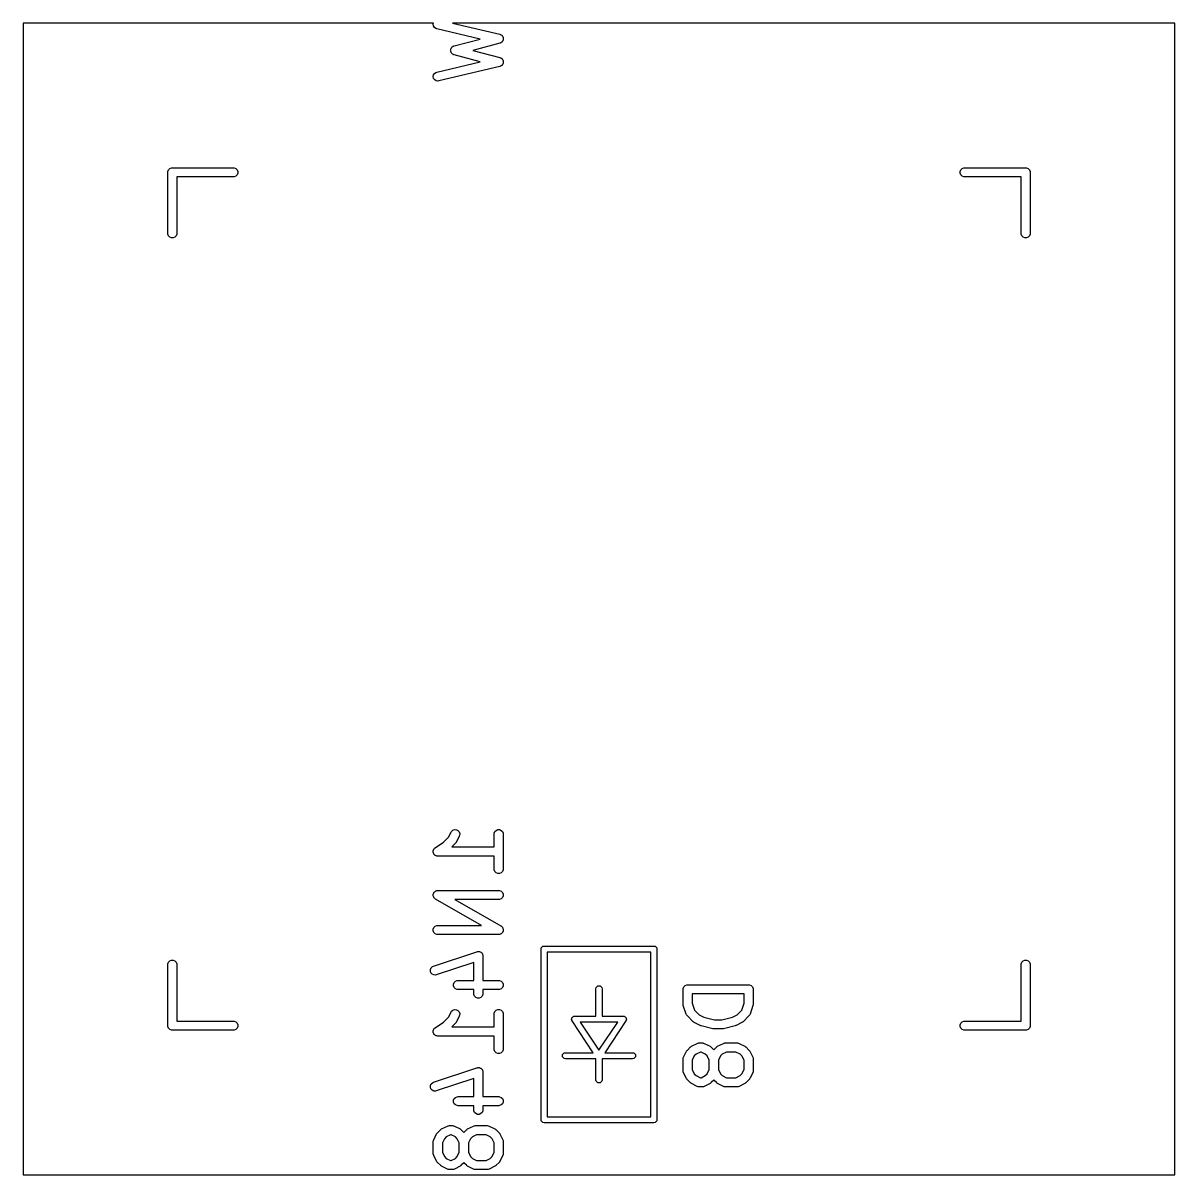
# Model space of a CAD drawing. Extents: x 100 to 190, y -154 to -36.
# Drawn here: x 123.9 to 142.8, y -114.22 to -95.32 of the extents above; entities that cross this region are included whole.
import ezdxf

# ---------------------------------------------------------------- set-up
doc = ezdxf.new("R2010")
doc.units = 0
doc.layers.add('BLACK', color=7, linetype='CONTINUOUS')

msp = doc.modelspace()

# ---------------------------------------------------------------- linework, layer by layer
at = {"layer": 'BLACK', "linetype": 'CONTINUOUS'}
for p, q in [((130.633951, -95.325), (123.9, -95.325)), ((123.9, -95.325), (123.9, -114.225)), ((130.629871, -95.342137), (130.633951, -95.325)), ((130.634504, -95.371032), (130.629871, -95.342137)), ((130.64984, -95.395954), (130.634504, -95.371032)), ((130.673547, -95.413111), (130.64984, -95.395954)), ((130.687447, -95.417901), (130.673547, -95.413111)), ((131.398303, -95.587152), (130.687447, -95.417901)), ((130.944871, -95.325), (131.722191, -95.510076)), ((142.8, -95.325), (130.944871, -95.325)), ((142.8, -114.225), (142.8, -95.325)), ((130.971208, -95.701044), (131.398303, -95.587152)), ((131.722191, -95.510076), (131.727209, -95.511805)), ((131.727209, -95.511805), (131.729013, -95.512045)), ((131.729013, -95.512045), (131.730642, -95.512988)), ((131.730642, -95.512988), (131.736091, -95.514866)), ((131.736091, -95.514866), (131.744914, -95.521251)), ((131.744914, -95.521251), (131.754337, -95.526707)), ((131.754337, -95.526707), (131.756677, -95.529764)), ((131.756677, -95.529764), (131.759798, -95.532023)), ((131.761148, -95.632554), (131.75809, -95.634894)), ((131.759798, -95.532023), (131.765503, -95.541294)), ((131.766602, -95.623132), (131.761148, -95.632554)), ((131.765503, -95.541294), (131.772125, -95.549945)), ((131.772989, -95.614308), (131.766602, -95.623132)), ((131.772125, -95.549945), (131.773118, -95.553668)), ((131.773881, -95.61056), (131.772989, -95.614308)), ((131.773118, -95.553668), (131.775134, -95.556945)), ((131.77581, -95.607229), (131.773881, -95.61056)), ((131.775134, -95.556945), (131.776856, -95.567688)), ((131.777244, -95.596435), (131.77581, -95.607229)), ((131.776856, -95.567688), (131.779665, -95.57822)), ((131.779767, -95.58584), (131.777244, -95.596435)), ((131.779665, -95.57822), (131.779157, -95.582038)), ((131.779157, -95.582038), (131.779767, -95.58584)), ((130.915688, -95.768697), (130.918237, -95.759134)), ((130.916327, -95.773512), (130.915688, -95.768697)), ((130.915688, -95.778327), (130.916327, -95.773512)), ((130.918237, -95.787889), (130.915688, -95.778327)), ((130.918237, -95.759134), (130.919542, -95.749319)), ((130.919542, -95.797705), (130.918237, -95.787889)), ((130.919542, -95.749319), (130.921976, -95.745113)), ((130.921976, -95.80191), (130.919542, -95.797705)), ((130.921976, -95.745113), (130.923228, -95.740421)), ((130.923228, -95.806603), (130.921976, -95.80191)), ((130.923228, -95.740421), (130.929243, -95.732561)), ((130.929243, -95.814462), (130.923228, -95.806603)), ((130.929243, -95.732561), (130.934204, -95.723994)), ((130.934204, -95.82303), (130.929243, -95.814462)), ((130.934204, -95.723994), (130.938061, -95.72104)), ((130.938061, -95.72104), (130.941015, -95.717183)), ((130.941015, -95.717183), (130.949582, -95.712222)), ((130.949582, -95.712222), (130.957442, -95.706207)), ((130.957442, -95.706207), (130.964629, -95.703511)), ((130.964629, -95.703511), (130.96634, -95.702521)), ((130.96634, -95.702521), (130.96778, -95.702329)), ((130.96778, -95.702329), (130.971208, -95.701044)), ((131.724144, -95.655504), (131.281613, -95.773512)), ((131.281613, -95.773512), (131.724144, -95.89152)), ((131.729119, -95.653638), (131.724144, -95.655504)), ((131.73091, -95.653351), (131.729119, -95.653638)), ((131.732509, -95.652366), (131.73091, -95.653351)), ((131.737911, -95.650341), (131.732509, -95.652366)), ((131.746559, -95.64372), (131.737911, -95.650341)), ((131.755832, -95.638015), (131.746559, -95.64372)), ((131.75809, -95.634894), (131.755832, -95.638015)), ((130.687447, -96.129124), (131.398303, -95.959871)), ((130.938061, -95.825983), (130.934204, -95.82303)), ((130.941015, -95.829841), (130.938061, -95.825983)), ((130.949582, -95.834801), (130.941015, -95.829841)), ((130.957442, -95.840817), (130.949582, -95.834801)), ((130.964629, -95.843512), (130.957442, -95.840817)), ((130.96634, -95.844503), (130.964629, -95.843512)), ((130.96778, -95.844694), (130.96634, -95.844503)), ((130.971208, -95.84598), (130.96778, -95.844694)), ((131.398303, -95.959871), (130.971208, -95.84598)), ((131.724144, -95.89152), (131.729119, -95.893385)), ((131.729119, -95.893385), (131.73091, -95.893673)), ((131.73091, -95.893673), (131.732509, -95.894657)), ((131.732509, -95.894657), (131.737911, -95.896683)), ((131.737911, -95.896683), (131.746559, -95.903303)), ((131.746559, -95.903303), (131.755832, -95.909009)), ((131.755832, -95.909009), (131.75809, -95.912129)), ((131.75809, -95.912129), (131.761148, -95.91447)), ((131.765503, -96.005729), (131.759798, -96.015001)), ((131.761148, -95.91447), (131.766605, -95.923895)), ((131.772125, -95.997079), (131.765503, -96.005729)), ((131.766605, -95.923895), (131.772988, -95.932716)), ((131.773118, -95.993355), (131.772125, -95.997079)), ((131.772988, -95.932716), (131.773879, -95.936461)), ((131.775134, -95.990079), (131.773118, -95.993355)), ((131.773879, -95.936461), (131.77581, -95.939795)), ((131.776856, -95.979335), (131.775134, -95.990079)), ((131.77581, -95.939795), (131.777244, -95.950592)), ((131.779665, -95.968804), (131.776856, -95.979335)), ((131.777244, -95.950592), (131.779767, -95.961184)), ((131.779767, -95.961184), (131.779157, -95.964985)), ((131.779157, -95.964985), (131.779665, -95.968804)), ((130.629871, -96.204888), (130.634504, -96.175993)), ((130.634504, -96.175993), (130.64984, -96.151071)), ((130.64984, -96.151071), (130.673547, -96.133914)), ((130.673547, -96.133914), (130.687447, -96.129124)), ((131.72219, -96.036948), (130.722191, -96.275044)), ((131.727208, -96.035218), (131.72219, -96.036948)), ((131.729013, -96.034979), (131.727208, -96.035218)), ((131.730642, -96.034035), (131.729013, -96.034979)), ((131.736091, -96.032158), (131.730642, -96.034035)), ((131.744914, -96.025772), (131.736091, -96.032158)), ((131.754337, -96.020317), (131.744914, -96.025772)), ((131.756677, -96.017259), (131.754337, -96.020317)), ((131.759798, -96.015001), (131.756677, -96.017259)), ((130.636649, -96.233356), (130.629871, -96.204888)), ((130.653806, -96.257063), (130.636649, -96.233356)), ((130.678728, -96.272399), (130.653806, -96.257063)), ((130.707623, -96.277032), (130.678728, -96.272399)), ((130.722191, -96.275044), (130.707623, -96.277032)), ((126.28764, -97.733332), (126.308332, -97.71264)), ((126.308332, -97.71264), (126.335368, -97.701441)), ((126.335368, -97.701441), (126.35, -97.7)), ((126.35, -97.7), (127.35, -97.7)), ((127.35, -97.7), (127.364632, -97.701441)), ((127.364632, -97.701441), (127.391668, -97.71264)), ((127.391668, -97.71264), (127.41236, -97.733332)), ((139.28764, -97.733332), (139.308332, -97.71264)), ((139.308332, -97.71264), (139.335368, -97.701441)), ((139.335368, -97.701441), (139.35, -97.7)), ((139.35, -97.7), (140.35, -97.7)), ((140.35, -97.7), (140.364632, -97.701441)), ((140.364632, -97.701441), (140.391668, -97.71264)), ((140.391668, -97.71264), (140.41236, -97.733332)), ((126.275, -97.775), (126.276441, -97.760368)), ((126.275, -98.775), (126.275, -97.775)), ((126.276441, -97.760368), (126.28764, -97.733332)), ((127.35, -97.85), (126.425, -97.85)), ((126.425, -97.85), (126.425, -98.775)), ((127.364632, -97.848559), (127.35, -97.85)), ((127.391668, -97.83736), (127.364632, -97.848559)), ((127.41236, -97.816668), (127.391668, -97.83736)), ((127.41236, -97.733332), (127.423559, -97.760368)), ((127.423559, -97.789632), (127.41236, -97.816668)), ((127.423559, -97.760368), (127.423559, -97.789632)), ((139.276441, -97.760368), (139.28764, -97.733332)), ((139.276441, -97.789632), (139.276441, -97.760368)), ((139.28764, -97.816668), (139.276441, -97.789632)), ((139.308332, -97.83736), (139.28764, -97.816668)), ((139.335368, -97.848559), (139.308332, -97.83736)), ((139.35, -97.85), (139.335368, -97.848559)), ((140.275, -97.85), (139.35, -97.85)), ((140.275, -98.775), (140.275, -97.85)), ((140.41236, -97.733332), (140.423559, -97.760368)), ((140.423559, -97.760368), (140.425, -97.775)), ((140.425, -97.775), (140.425, -98.775)), ((126.276441, -98.789632), (126.275, -98.775)), ((126.28764, -98.816668), (126.276441, -98.789632)), ((126.308332, -98.83736), (126.28764, -98.816668)), ((126.335368, -98.848559), (126.308332, -98.83736)), ((126.391668, -98.83736), (126.364632, -98.848559)), ((126.41236, -98.816668), (126.391668, -98.83736)), ((126.423559, -98.789632), (126.41236, -98.816668)), ((126.425, -98.775), (126.423559, -98.789632)), ((140.276441, -98.789632), (140.275, -98.775)), ((140.28764, -98.816668), (140.276441, -98.789632)), ((140.308332, -98.83736), (140.28764, -98.816668)), ((140.335368, -98.848559), (140.308332, -98.83736)), ((140.391668, -98.83736), (140.364632, -98.848559)), ((140.41236, -98.816668), (140.391668, -98.83736)), ((140.423559, -98.789632), (140.41236, -98.816668)), ((140.425, -98.775), (140.423559, -98.789632)), ((126.364632, -98.848559), (126.335368, -98.848559)), ((140.364632, -98.848559), (140.335368, -98.848559)), ((130.881275, -108.683847), (130.923451, -108.599495)), ((130.923451, -108.599495), (130.931283, -108.587052)), ((130.931283, -108.587052), (130.953391, -108.567879)), ((130.953391, -108.567879), (130.981152, -108.558625)), ((130.981152, -108.558625), (131.010342, -108.560699)), ((131.057615, -108.666577), (131.009996, -108.761815)), ((131.010342, -108.560699), (131.036517, -108.573787)), ((131.036517, -108.573787), (131.05569, -108.595894)), ((131.05569, -108.595894), (131.064944, -108.623656)), ((131.06287, -108.652846), (131.057615, -108.666577)), ((131.064944, -108.623656), (131.06287, -108.652846)), ((131.629819, -108.633036), (131.63126, -108.618404)), ((131.629819, -108.84375), (131.629819, -108.633036)), ((131.63126, -108.618404), (131.642459, -108.591368)), ((131.642459, -108.591368), (131.663151, -108.570676)), ((131.663151, -108.570676), (131.690187, -108.559477)), ((131.690187, -108.559477), (131.719451, -108.559477)), ((131.719451, -108.559477), (131.746487, -108.570676)), ((131.746487, -108.570676), (131.767179, -108.591368)), ((131.767179, -108.591368), (131.778378, -108.618404)), ((131.778378, -108.618404), (131.779819, -108.633036)), ((131.779819, -108.633036), (131.779819, -109.204464)), ((130.651841, -108.865662), (130.663099, -108.856441)), ((130.663099, -108.856441), (130.663151, -108.85639)), ((130.663151, -108.85639), (130.663173, -108.85638)), ((130.663173, -108.85638), (130.663216, -108.856346)), ((130.663216, -108.856346), (130.799894, -108.765227)), ((130.799894, -108.765227), (130.881275, -108.683847)), ((130.995947, -108.781307), (130.933504, -108.84375)), ((130.933504, -108.84375), (131.629819, -108.84375)), ((131.000667, -108.775556), (130.995947, -108.781307)), ((131.002164, -108.774258), (131.000667, -108.775556)), ((131.003583, -108.772003), (131.002164, -108.774258)), ((131.005275, -108.769942), (131.003583, -108.772003)), ((131.006033, -108.768109), (131.005275, -108.769942)), ((131.009996, -108.761815), (131.006033, -108.768109)), ((130.629819, -108.918671), (130.63126, -108.911466)), ((130.63126, -108.925955), (130.629819, -108.918671)), ((130.63126, -108.904118), (130.634101, -108.897257)), ((130.63126, -108.911466), (130.63126, -108.904118)), ((130.63126, -108.933382), (130.63126, -108.925955)), ((130.634072, -108.94017), (130.63126, -108.933382)), ((130.635498, -108.947379), (130.634072, -108.94017)), ((130.634101, -108.897257), (130.635558, -108.889977)), ((130.639617, -108.953557), (130.635498, -108.947379)), ((130.635558, -108.889977), (130.639646, -108.883871)), ((130.642459, -108.960418), (130.639617, -108.953557)), ((130.639646, -108.883871), (130.642459, -108.877082)), ((130.642459, -108.877082), (130.647709, -108.871831)), ((130.647654, -108.965613), (130.642459, -108.960418)), ((130.651731, -108.971728), (130.647654, -108.965613)), ((130.647709, -108.871831), (130.651841, -108.865662)), ((130.6579, -108.975859), (130.651731, -108.971728)), ((130.663151, -108.98111), (130.6579, -108.975859)), ((130.66994, -108.983922), (130.663151, -108.98111)), ((130.676046, -108.988011), (130.66994, -108.983922)), ((130.683326, -108.989467), (130.676046, -108.988011)), ((130.690187, -108.992309), (130.683326, -108.989467)), ((130.704663, -108.993734), (130.690187, -108.992309)), ((130.70474, -108.99375), (130.704663, -108.993734)), ((130.704766, -108.993744), (130.70474, -108.99375)), ((130.704819, -108.99375), (130.704766, -108.993744)), ((131.629819, -108.99375), (130.704819, -108.99375)), ((131.629819, -109.204464), (131.629819, -108.99375)), ((131.63126, -109.219096), (131.629819, -109.204464)), ((131.642459, -109.246132), (131.63126, -109.219096)), ((131.778378, -109.219096), (131.767179, -109.246132)), ((131.779819, -109.204464), (131.778378, -109.219096)), ((131.663151, -109.266824), (131.642459, -109.246132)), ((131.690187, -109.278023), (131.663151, -109.266824)), ((131.719451, -109.278023), (131.690187, -109.278023)), ((131.746487, -109.266824), (131.719451, -109.278023)), ((131.767179, -109.246132), (131.746487, -109.266824)), ((130.63126, -109.618404), (130.633089, -109.613988)), ((130.63126, -109.628378), (130.63126, -109.618404)), ((130.633089, -109.613988), (130.633692, -109.609245)), ((130.633692, -109.609245), (130.638642, -109.60058)), ((130.638642, -109.60058), (130.642459, -109.591368)), ((130.642459, -109.591368), (130.645837, -109.587989)), ((130.645837, -109.587989), (130.648211, -109.583836)), ((130.648211, -109.583836), (130.6561, -109.577726)), ((130.6561, -109.577726), (130.663151, -109.570676)), ((130.663151, -109.570676), (130.667567, -109.568846)), ((130.667567, -109.568846), (130.671348, -109.565919)), ((130.671348, -109.565919), (130.680971, -109.563294)), ((130.680971, -109.563294), (130.690187, -109.559477)), ((130.690187, -109.559477), (130.697669, -109.55874)), ((130.697669, -109.55874), (130.69958, -109.558219)), ((130.69958, -109.558219), (130.701055, -109.558406)), ((130.701055, -109.558406), (130.704819, -109.558036)), ((130.704819, -109.558036), (131.704819, -109.558036)), ((131.704819, -109.558036), (131.719451, -109.559477)), ((131.719451, -109.559477), (131.746487, -109.570676)), ((131.746487, -109.570676), (131.767179, -109.591368)), ((131.767179, -109.591368), (131.778378, -109.618404)), ((131.778378, -109.618404), (131.778378, -109.647668)), ((130.630002, -109.638275), (130.63126, -109.628378)), ((130.63126, -109.642887), (130.630002, -109.638275)), ((130.63126, -109.647668), (130.63126, -109.642887)), ((130.635077, -109.656883), (130.63126, -109.647668)), ((130.637702, -109.666507), (130.635077, -109.656883)), ((130.640629, -109.670287), (130.637702, -109.666507)), ((130.642459, -109.674704), (130.640629, -109.670287)), ((130.649509, -109.681754), (130.642459, -109.674704)), ((130.655619, -109.689644), (130.649509, -109.681754)), ((130.661751, -109.693996), (130.655619, -109.689644)), ((130.663151, -109.695396), (130.661751, -109.693996)), ((130.664525, -109.695965), (130.663151, -109.695396)), ((130.667609, -109.698154), (130.664525, -109.695965)), ((131.422402, -110.129464), (130.667609, -109.698154)), ((131.704819, -109.708036), (130.987236, -109.708036)), ((130.987236, -109.708036), (131.74203, -110.139346)), ((131.719451, -109.706595), (131.704819, -109.708036)), ((131.746487, -109.695396), (131.719451, -109.706595)), ((131.767179, -109.674704), (131.746487, -109.695396)), ((131.778378, -109.647668), (131.767179, -109.674704)), ((130.63126, -110.189832), (130.642459, -110.162796)), ((130.642459, -110.162796), (130.663151, -110.142104)), ((130.663151, -110.142104), (130.690187, -110.130905)), ((130.690187, -110.130905), (130.704819, -110.129464)), ((130.704819, -110.129464), (131.422402, -110.129464)), ((131.74203, -110.139346), (131.745114, -110.141535)), ((131.745114, -110.141535), (131.746487, -110.142104)), ((131.746487, -110.142104), (131.747884, -110.143501)), ((131.747884, -110.143501), (131.754019, -110.147856)), ((131.754019, -110.147856), (131.760127, -110.155744)), ((131.760127, -110.155744), (131.767179, -110.162796)), ((131.767179, -110.162796), (131.769009, -110.167214)), ((131.769009, -110.167214), (131.771936, -110.170994)), ((131.771936, -110.170994), (131.77456, -110.180615)), ((131.77456, -110.180615), (131.778378, -110.189832)), ((130.63126, -110.219096), (130.63126, -110.189832)), ((130.642459, -110.246132), (130.63126, -110.219096)), ((130.663151, -110.266824), (130.642459, -110.246132)), ((130.690187, -110.278023), (130.663151, -110.266824)), ((130.704819, -110.279464), (130.690187, -110.278023)), ((131.704819, -110.279464), (130.704819, -110.279464)), ((131.708582, -110.279093), (131.704819, -110.279464)), ((131.710058, -110.279281), (131.708582, -110.279093)), ((131.711968, -110.278759), (131.710058, -110.279281)), ((131.719451, -110.278023), (131.711968, -110.278759)), ((131.728666, -110.274205), (131.719451, -110.278023)), ((131.73829, -110.271581), (131.728666, -110.274205)), ((131.74207, -110.268653), (131.73829, -110.271581)), ((131.746487, -110.266824), (131.74207, -110.268653)), ((131.753537, -110.259773), (131.746487, -110.266824)), ((131.761427, -110.253664), (131.753537, -110.259773)), ((131.7638, -110.24951), (131.761427, -110.253664)), ((131.767179, -110.246132), (131.7638, -110.24951)), ((131.770995, -110.236919), (131.767179, -110.246132)), ((131.775946, -110.228255), (131.770995, -110.236919)), ((131.776548, -110.223511), (131.775946, -110.228255)), ((131.778378, -110.219096), (131.776548, -110.223511)), ((131.778378, -110.189832), (131.778378, -110.194612)), ((131.778378, -110.194612), (131.779636, -110.199225)), ((131.779636, -110.199225), (131.778378, -110.209121)), ((131.778378, -110.209121), (131.778378, -110.219096)), ((130.633483, -110.79998), (131.347767, -110.561885)), ((131.347767, -110.561885), (131.355022, -110.560235)), ((131.355022, -110.560235), (131.356853, -110.559477)), ((131.356853, -110.559477), (131.358357, -110.559477)), ((131.358357, -110.559477), (131.362104, -110.558625)), ((131.362104, -110.558625), (131.374089, -110.559477)), ((131.374089, -110.559477), (131.386117, -110.559477)), ((131.386117, -110.559477), (131.388608, -110.560509)), ((131.388608, -110.560509), (131.391294, -110.5607)), ((131.391294, -110.5607), (131.402041, -110.566073)), ((132.4, -110.51875), (132.403806, -110.499616)), ((132.4, -113.31875), (132.4, -110.51875)), ((132.403806, -110.499616), (132.430866, -110.472556)), ((132.430866, -110.472556), (132.45, -110.46875)), ((132.45, -110.46875), (134.25, -110.46875)), ((134.25, -110.46875), (134.269134, -110.472556)), ((134.269134, -110.472556), (134.296194, -110.499616)), ((134.296194, -110.499616), (134.3, -110.51875)), ((134.3, -110.51875), (134.3, -113.31875)), ((126.276441, -110.760368), (126.28764, -110.733332)), ((126.28764, -110.733332), (126.308332, -110.71264)), ((126.308332, -110.71264), (126.335368, -110.701441)), ((126.335368, -110.701441), (126.364632, -110.701441)), ((126.364632, -110.701441), (126.391668, -110.71264)), ((126.391668, -110.71264), (126.41236, -110.733332)), ((126.41236, -110.733332), (126.423559, -110.760368)), ((131.296485, -110.737092), (130.680917, -110.942282)), ((131.296485, -111.034226), (131.296485, -110.737092)), ((131.402041, -110.566073), (131.413153, -110.570676)), ((131.413153, -110.570676), (131.415058, -110.572581)), ((131.415058, -110.572581), (131.417468, -110.573786)), ((131.417468, -110.573786), (131.425342, -110.582865)), ((131.425342, -110.582865), (131.433845, -110.591368)), ((131.433845, -110.591368), (131.434876, -110.593858)), ((131.434876, -110.593858), (131.436642, -110.595894)), ((131.436642, -110.595894), (131.440442, -110.607294)), ((131.440442, -110.607294), (131.445044, -110.618404)), ((131.445044, -110.618404), (131.44542, -110.62223)), ((131.44542, -110.62223), (131.445896, -110.623656)), ((131.445896, -110.623656), (131.445755, -110.62563)), ((131.445755, -110.62563), (131.446485, -110.633036)), ((131.446485, -110.633036), (131.446485, -111.034226)), ((132.5, -110.56875), (132.5, -113.26875)), ((134.2, -110.56875), (132.5, -110.56875)), ((134.2, -113.26875), (134.2, -110.56875)), ((140.276441, -110.760368), (140.28764, -110.733332)), ((140.28764, -110.733332), (140.308332, -110.71264)), ((140.308332, -110.71264), (140.335368, -110.701441)), ((140.335368, -110.701441), (140.364632, -110.701441)), ((140.364632, -110.701441), (140.391668, -110.71264)), ((140.391668, -110.71264), (140.41236, -110.733332)), ((140.41236, -110.733332), (140.423559, -110.760368)), ((126.275, -110.775), (126.276441, -110.760368)), ((126.275, -111.775), (126.275, -110.775)), ((126.423559, -110.760368), (126.425, -110.775)), ((126.425, -110.775), (126.425, -111.7)), ((130.582789, -110.880511), (130.584864, -110.851321)), ((130.592043, -110.908274), (130.582789, -110.880511)), ((130.584864, -110.851321), (130.59795, -110.825148)), ((130.611217, -110.930381), (130.592043, -110.908274)), ((130.59795, -110.825148), (130.620057, -110.805974)), ((130.63739, -110.943467), (130.611217, -110.930381)), ((130.620057, -110.805974), (130.633483, -110.79998)), ((130.680917, -110.942282), (130.66658, -110.945542)), ((140.275, -110.775), (140.276441, -110.760368)), ((140.275, -111.7), (140.275, -110.775)), ((140.423559, -110.760368), (140.425, -110.775)), ((140.425, -110.775), (140.425, -111.775)), ((130.66658, -110.945542), (130.63739, -110.943467)), ((130.964593, -111.094594), (130.975792, -111.067558)), ((130.964593, -111.123858), (130.964593, -111.094594)), ((130.975792, -111.150894), (130.964593, -111.123858)), ((130.975792, -111.067558), (130.996484, -111.046866)), ((130.996484, -111.046866), (131.02352, -111.035667)), ((131.02352, -111.035667), (131.038152, -111.034226)), ((131.038152, -111.034226), (131.296485, -111.034226)), ((131.446485, -111.034226), (131.704819, -111.034226)), ((131.704819, -111.034226), (131.719451, -111.035667)), ((131.719451, -111.035667), (131.746487, -111.046866)), ((131.746487, -111.046866), (131.767179, -111.067558)), ((131.767179, -111.067558), (131.778378, -111.094594)), ((131.778378, -111.123858), (131.767179, -111.150894)), ((131.778378, -111.094594), (131.778378, -111.123858)), ((133.303806, -111.149616), (133.330866, -111.122556)), ((133.330866, -111.122556), (133.369134, -111.122556)), ((133.369134, -111.122556), (133.396194, -111.149616)), ((134.742459, -111.138987), (134.763151, -111.118295)), ((134.763151, -111.118295), (134.790187, -111.107096)), ((134.790187, -111.107096), (134.804819, -111.105655)), ((134.804819, -111.105655), (135.804819, -111.105655)), ((135.804819, -111.105655), (135.819451, -111.107096)), ((135.819451, -111.107096), (135.846487, -111.118295)), ((135.846487, -111.118295), (135.867179, -111.138987)), ((130.996484, -111.171586), (130.975792, -111.150894)), ((131.02352, -111.182785), (130.996484, -111.171586)), ((131.038152, -111.184226), (131.02352, -111.182785)), ((131.296485, -111.184226), (131.038152, -111.184226)), ((131.296485, -111.252083), (131.296485, -111.184226)), ((131.297926, -111.266715), (131.296485, -111.252083)), ((131.309125, -111.293751), (131.297926, -111.266715)), ((131.329817, -111.314443), (131.309125, -111.293751)), ((131.356853, -111.325642), (131.329817, -111.314443)), ((131.413153, -111.314443), (131.386117, -111.325642)), ((131.433845, -111.293751), (131.413153, -111.314443)), ((131.445044, -111.266715), (131.433845, -111.293751)), ((131.446485, -111.252083), (131.445044, -111.266715)), ((131.704819, -111.184226), (131.446485, -111.184226)), ((131.446485, -111.184226), (131.446485, -111.252083)), ((131.719451, -111.182785), (131.704819, -111.184226)), ((131.746487, -111.171586), (131.719451, -111.182785)), ((131.767179, -111.150894), (131.746487, -111.171586)), ((133.3, -111.16875), (133.303806, -111.149616)), ((133.3, -111.61875), (133.3, -111.16875)), ((133.396194, -111.149616), (133.4, -111.16875)), ((133.4, -111.16875), (133.4, -111.61875)), ((134.729819, -111.180655), (134.73126, -111.166023)), ((134.729819, -111.41875), (134.729819, -111.180655)), ((134.73126, -111.166023), (134.742459, -111.138987)), ((135.729819, -111.255655), (134.879819, -111.255655)), ((134.879819, -111.255655), (134.879819, -111.406579)), ((135.729819, -111.40658), (135.729819, -111.255655)), ((135.867179, -111.138987), (135.878378, -111.166023)), ((135.878378, -111.166023), (135.879819, -111.180655)), ((135.879819, -111.180655), (135.879819, -111.41875)), ((131.386117, -111.325642), (131.356853, -111.325642)), ((134.730548, -111.426155), (134.729819, -111.41875)), ((134.730408, -111.42813), (134.730548, -111.426155)), ((134.730998, -111.430727), (134.730408, -111.42813)), ((134.73126, -111.433382), (134.730998, -111.430727)), ((134.732018, -111.435213), (134.73126, -111.433382)), ((134.733668, -111.442467), (134.732018, -111.435213)), ((134.781287, -111.585324), (134.733668, -111.442467)), ((134.879819, -111.406579), (134.91799, -111.521093)), ((135.691648, -111.521092), (135.729819, -111.40658)), ((135.87597, -111.442468), (135.828351, -111.585324)), ((135.877619, -111.435212), (135.87597, -111.442468)), ((135.878378, -111.433382), (135.877619, -111.435212)), ((135.878639, -111.430728), (135.878378, -111.433382)), ((135.87923, -111.428131), (135.878639, -111.430728)), ((135.879819, -111.41875), (135.879089, -111.426156)), ((135.879089, -111.426156), (135.87923, -111.428131)), ((130.799894, -111.717608), (130.881275, -111.636228)), ((130.881275, -111.636228), (130.923451, -111.551876)), ((130.923451, -111.551876), (130.931283, -111.539433)), ((130.931283, -111.539433), (130.953391, -111.52026)), ((130.953391, -111.52026), (130.981152, -111.511006)), ((130.981152, -111.511006), (131.010342, -111.51308)), ((131.057615, -111.618958), (131.009996, -111.714196)), ((131.010342, -111.51308), (131.036517, -111.526168)), ((131.036517, -111.526168), (131.05569, -111.548275)), ((131.05569, -111.548275), (131.064944, -111.576037)), ((131.06287, -111.605227), (131.057615, -111.618958)), ((131.064944, -111.576037), (131.06287, -111.605227)), ((131.629819, -111.585417), (131.63126, -111.570785)), ((131.629819, -111.796131), (131.629819, -111.585417)), ((131.63126, -111.570785), (131.642459, -111.543749)), ((131.642459, -111.543749), (131.663151, -111.523057)), ((131.663151, -111.523057), (131.690187, -111.511858)), ((131.690187, -111.511858), (131.719451, -111.511858)), ((131.719451, -111.511858), (131.746487, -111.523057)), ((131.746487, -111.523057), (131.767179, -111.543749)), ((131.767179, -111.543749), (131.778378, -111.570785)), ((131.778378, -111.570785), (131.779819, -111.585417)), ((131.779819, -111.585417), (131.779819, -112.156845)), ((132.900951, -111.678453), (132.903806, -111.664178)), ((132.903806, -111.685366), (132.900951, -111.678453)), ((132.903806, -111.649616), (132.907446, -111.645975)), ((132.903806, -111.664178), (132.903806, -111.649616)), ((132.903806, -111.687884), (132.903806, -111.685366)), ((132.905576, -111.689654), (132.903806, -111.687884)), ((132.908397, -111.696485), (132.905576, -111.689654)), ((132.907446, -111.645975), (132.908456, -111.640928)), ((133.256574, -112.21875), (132.908397, -111.696485)), ((132.908456, -111.640928), (132.920569, -111.632852)), ((132.920569, -111.632852), (132.930866, -111.622556)), ((132.930866, -111.622556), (132.938203, -111.621096)), ((132.938203, -111.621096), (132.940297, -111.619701)), ((132.940297, -111.619701), (132.942751, -111.620191)), ((132.942751, -111.620191), (132.95, -111.61875)), ((132.95, -111.61875), (133.3, -111.61875)), ((133.4, -111.61875), (133.75, -111.61875)), ((133.791602, -111.696485), (133.443426, -112.21875)), ((133.75, -111.61875), (133.757248, -111.620191)), ((133.757248, -111.620191), (133.759703, -111.619701)), ((133.759703, -111.619701), (133.761796, -111.621096)), ((133.761796, -111.621096), (133.769134, -111.622556)), ((133.769134, -111.622556), (133.77943, -111.632852)), ((133.77943, -111.632852), (133.791544, -111.640928)), ((133.791544, -111.640928), (133.792553, -111.645975)), ((133.794422, -111.689655), (133.791602, -111.696485)), ((133.792553, -111.645975), (133.796194, -111.649616)), ((133.796194, -111.687884), (133.794422, -111.689655)), ((133.796194, -111.649616), (133.796194, -111.664178)), ((133.796194, -111.664178), (133.799049, -111.678454)), ((133.799049, -111.678454), (133.796194, -111.685366)), ((133.796194, -111.685366), (133.796194, -111.687884)), ((134.787281, -111.598749), (134.781287, -111.585324)), ((134.789046, -111.600784), (134.787281, -111.598749)), ((134.790078, -111.603275), (134.789046, -111.600784)), ((134.799405, -111.61464), (134.790078, -111.603275)), ((134.894643, -111.709878), (134.799405, -111.61464)), ((134.91799, -111.521093), (134.992103, -111.595206)), ((134.992103, -111.595206), (135.06909, -111.633699)), ((135.06909, -111.633699), (135.242624, -111.677083)), ((135.242624, -111.677083), (135.367013, -111.677083)), ((135.367013, -111.677083), (135.540547, -111.633699)), ((135.540547, -111.633699), (135.617534, -111.595205)), ((135.617534, -111.595205), (135.691648, -111.521092)), ((135.810233, -111.61464), (135.714994, -111.709878)), ((135.819561, -111.603275), (135.810233, -111.61464)), ((135.820592, -111.600784), (135.819561, -111.603275)), ((135.822357, -111.59875), (135.820592, -111.600784)), ((135.828351, -111.585324), (135.822357, -111.59875)), ((126.276441, -111.789632), (126.275, -111.775)), ((126.28764, -111.816668), (126.276441, -111.789632)), ((126.308332, -111.83736), (126.28764, -111.816668)), ((126.335368, -111.848559), (126.308332, -111.83736)), ((126.35, -111.85), (126.335368, -111.848559)), ((127.35, -111.85), (126.35, -111.85)), ((126.425, -111.7), (127.35, -111.7)), ((127.35, -111.7), (127.364632, -111.701441)), ((127.364632, -111.848559), (127.35, -111.85)), ((127.364632, -111.701441), (127.391668, -111.71264)), ((127.391668, -111.83736), (127.364632, -111.848559)), ((127.391668, -111.71264), (127.41236, -111.733332)), ((127.41236, -111.816668), (127.391668, -111.83736)), ((127.41236, -111.733332), (127.423559, -111.760368)), ((127.423559, -111.789632), (127.41236, -111.816668)), ((127.423559, -111.760368), (127.423559, -111.789632)), ((130.629819, -111.871052), (130.63126, -111.863847)), ((130.63126, -111.878336), (130.629819, -111.871052)), ((130.63126, -111.856499), (130.634101, -111.849638)), ((130.63126, -111.863847), (130.63126, -111.856499)), ((130.63126, -111.885763), (130.63126, -111.878336)), ((130.634072, -111.892551), (130.63126, -111.885763)), ((130.634101, -111.849638), (130.635558, -111.842358)), ((130.635558, -111.842358), (130.639646, -111.836252)), ((130.639646, -111.836252), (130.642459, -111.829463)), ((130.642459, -111.829463), (130.647709, -111.824212)), ((130.647709, -111.824212), (130.651841, -111.818043)), ((130.651841, -111.818043), (130.663099, -111.808822)), ((130.663099, -111.808822), (130.663151, -111.808771)), ((130.663151, -111.808771), (130.663173, -111.808761)), ((130.663173, -111.808761), (130.663216, -111.808727)), ((130.663216, -111.808727), (130.799894, -111.717608)), ((130.995947, -111.733688), (130.933504, -111.796131)), ((130.933504, -111.796131), (131.629819, -111.796131)), ((131.000667, -111.727937), (130.995947, -111.733688)), ((131.002164, -111.726639), (131.000667, -111.727937)), ((131.003583, -111.724384), (131.002164, -111.726639)), ((131.005275, -111.722323), (131.003583, -111.724384)), ((131.006033, -111.72049), (131.005275, -111.722323)), ((131.009996, -111.714196), (131.006033, -111.72049)), ((133.043426, -111.71875), (133.349999, -112.178611)), ((133.656574, -111.71875), (133.043426, -111.71875)), ((133.349999, -112.178611), (133.656574, -111.71875)), ((134.900393, -111.714598), (134.894643, -111.709878)), ((134.901692, -111.716095), (134.900393, -111.714598)), ((134.903946, -111.717514), (134.901692, -111.716095)), ((134.906008, -111.719206), (134.903946, -111.717514)), ((134.90784, -111.719964), (134.906008, -111.719206)), ((134.914135, -111.723927), (134.90784, -111.719964)), ((135.009373, -111.771546), (134.914135, -111.723927)), ((135.010442, -111.771955), (135.009373, -111.771546)), ((135.010878, -111.772278), (135.010442, -111.771955)), ((135.017014, -111.77447), (135.010878, -111.772278)), ((135.023104, -111.776801), (135.017014, -111.77447)), ((135.023644, -111.776839), (135.023104, -111.776801)), ((135.024724, -111.777225), (135.023644, -111.776839)), ((135.2152, -111.824844), (135.024724, -111.777225)), ((135.217736, -111.825219), (135.2152, -111.824844)), ((135.218758, -111.825642), (135.217736, -111.825219)), ((135.22427, -111.826184), (135.218758, -111.825642)), ((135.229744, -111.826994), (135.22427, -111.826184)), ((135.230836, -111.826831), (135.229744, -111.826994)), ((135.23339, -111.827083), (135.230836, -111.826831)), ((135.376247, -111.827083), (135.23339, -111.827083)), ((135.3788, -111.826831), (135.376247, -111.827083)), ((135.379893, -111.826994), (135.3788, -111.826831)), ((135.385366, -111.826184), (135.379893, -111.826994)), ((135.390879, -111.825642), (135.385366, -111.826184)), ((135.3919, -111.825219), (135.390879, -111.825642)), ((135.394437, -111.824844), (135.3919, -111.825219)), ((135.584913, -111.777225), (135.394437, -111.824844)), ((135.585992, -111.776839), (135.584913, -111.777225)), ((135.586532, -111.776801), (135.585992, -111.776839)), ((135.592613, -111.774473), (135.586532, -111.776801)), ((135.598759, -111.772278), (135.592613, -111.774473)), ((135.599194, -111.771955), (135.598759, -111.772278)), ((135.600264, -111.771546), (135.599194, -111.771955)), ((135.695502, -111.723927), (135.600264, -111.771546)), ((135.701798, -111.719963), (135.695502, -111.723927)), ((135.703628, -111.719206), (135.701798, -111.719963)), ((135.705686, -111.717516), (135.703628, -111.719206)), ((135.707945, -111.716095), (135.705686, -111.717516)), ((135.709244, -111.714596), (135.707945, -111.716095)), ((135.714994, -111.709878), (135.709244, -111.714596)), ((139.276441, -111.760368), (139.28764, -111.733332)), ((139.276441, -111.789632), (139.276441, -111.760368)), ((139.28764, -111.816668), (139.276441, -111.789632)), ((139.28764, -111.733332), (139.308332, -111.71264)), ((139.308332, -111.83736), (139.28764, -111.816668)), ((139.308332, -111.71264), (139.335368, -111.701441)), ((139.335368, -111.848559), (139.308332, -111.83736)), ((139.335368, -111.701441), (139.35, -111.7)), ((139.35, -111.85), (139.335368, -111.848559)), ((139.35, -111.7), (140.275, -111.7)), ((140.35, -111.85), (139.35, -111.85)), ((140.364632, -111.848559), (140.35, -111.85)), ((140.391668, -111.83736), (140.364632, -111.848559)), ((140.41236, -111.816668), (140.391668, -111.83736)), ((140.423559, -111.789632), (140.41236, -111.816668)), ((140.425, -111.775), (140.423559, -111.789632)), ((130.635498, -111.89976), (130.634072, -111.892551)), ((130.639617, -111.905938), (130.635498, -111.89976)), ((130.642459, -111.912799), (130.639617, -111.905938)), ((130.647654, -111.917994), (130.642459, -111.912799)), ((130.651731, -111.924109), (130.647654, -111.917994)), ((130.6579, -111.92824), (130.651731, -111.924109)), ((130.663151, -111.933491), (130.6579, -111.92824)), ((130.66994, -111.936303), (130.663151, -111.933491)), ((130.676046, -111.940392), (130.66994, -111.936303)), ((130.683326, -111.941848), (130.676046, -111.940392)), ((130.690187, -111.94469), (130.683326, -111.941848)), ((130.704663, -111.946115), (130.690187, -111.94469)), ((130.70474, -111.946131), (130.704663, -111.946115)), ((130.704766, -111.946125), (130.70474, -111.946131)), ((130.704819, -111.946131), (130.704766, -111.946125)), ((131.629819, -111.946131), (130.704819, -111.946131)), ((131.629819, -112.156845), (131.629819, -111.946131)), ((134.866516, -112.113573), (134.961754, -112.065954)), ((134.961754, -112.065954), (134.975485, -112.060699)), ((134.975485, -112.060699), (134.978174, -112.060507)), ((134.978174, -112.060507), (134.980663, -112.059477)), ((134.980663, -112.059477), (134.995295, -112.058036)), ((134.995295, -112.058036), (135.042914, -112.058036)), ((135.042914, -112.058036), (135.057546, -112.059477)), ((135.057546, -112.059477), (135.060035, -112.060508)), ((135.060035, -112.060508), (135.062723, -112.060699)), ((135.062723, -112.060699), (135.076455, -112.065954)), ((135.076455, -112.065954), (135.171693, -112.113573)), ((135.295087, -112.113573), (135.390325, -112.065954)), ((135.390325, -112.065954), (135.404056, -112.060699)), ((135.404056, -112.060699), (135.406745, -112.060507)), ((135.406745, -112.060507), (135.409234, -112.059477)), ((135.409234, -112.059477), (135.423866, -112.058036)), ((135.423866, -112.058036), (135.614342, -112.058036)), ((135.614342, -112.058036), (135.628974, -112.059477)), ((135.628974, -112.059477), (135.631463, -112.060508)), ((135.631463, -112.060508), (135.634151, -112.060699)), ((135.634151, -112.060699), (135.647883, -112.065954)), ((135.647883, -112.065954), (135.743121, -112.113573)), ((131.63126, -112.171477), (131.629819, -112.156845)), ((131.642459, -112.198513), (131.63126, -112.171477)), ((131.663151, -112.219205), (131.642459, -112.198513)), ((131.690187, -112.230404), (131.663151, -112.219205)), ((131.719451, -112.230404), (131.690187, -112.230404)), ((131.746487, -112.219205), (131.719451, -112.230404)), ((131.767179, -112.198513), (131.746487, -112.219205)), ((131.778378, -112.171477), (131.767179, -112.198513)), ((131.779819, -112.156845), (131.778378, -112.171477)), ((132.753806, -112.249616), (132.780866, -112.222556)), ((132.753806, -112.287884), (132.753806, -112.249616)), ((132.780866, -112.222556), (132.8, -112.21875)), ((132.8, -112.21875), (133.256574, -112.21875)), ((133.443426, -112.21875), (133.9, -112.21875)), ((133.9, -112.21875), (133.919134, -112.222556)), ((133.919134, -112.222556), (133.946194, -112.249616)), ((133.946194, -112.249616), (133.946194, -112.287884)), ((134.737737, -112.289971), (134.785356, -112.194733)), ((134.785356, -112.194733), (134.78932, -112.188433)), ((134.78932, -112.188433), (134.790078, -112.186606)), ((134.790078, -112.186606), (134.791766, -112.184549)), ((134.791766, -112.184549), (134.793188, -112.18229)), ((134.793188, -112.18229), (134.794686, -112.18099)), ((134.794686, -112.18099), (134.799405, -112.175241)), ((134.799405, -112.175241), (134.847024, -112.127622)), ((134.847024, -112.127622), (134.852773, -112.122903)), ((134.852773, -112.122903), (134.854073, -112.121405)), ((134.854073, -112.121405), (134.856332, -112.119983)), ((134.856332, -112.119983), (134.858389, -112.118295)), ((134.858389, -112.118295), (134.860216, -112.117537)), ((134.860216, -112.117537), (134.866516, -112.113573)), ((134.944484, -112.242294), (134.914077, -112.272701)), ((135.013, -112.208036), (134.944484, -112.242294)), ((135.025209, -112.208036), (135.013, -112.208036)), ((135.093725, -112.242294), (135.025209, -112.208036)), ((135.124132, -112.272701), (135.093725, -112.242294)), ((135.171693, -112.113573), (135.177992, -112.117537)), ((135.177992, -112.117537), (135.17982, -112.118295)), ((135.17982, -112.118295), (135.181876, -112.119983)), ((135.181876, -112.119983), (135.184136, -112.121405)), ((135.184136, -112.121405), (135.185435, -112.122903)), ((135.185435, -112.122903), (135.191185, -112.127622)), ((135.191185, -112.127622), (135.23339, -112.169827)), ((135.23339, -112.169827), (135.275595, -112.127622)), ((135.275595, -112.127622), (135.281344, -112.122903)), ((135.281344, -112.122903), (135.282644, -112.121405)), ((135.282644, -112.121405), (135.284903, -112.119983)), ((135.284903, -112.119983), (135.28696, -112.118295)), ((135.28696, -112.118295), (135.288787, -112.117537)), ((135.288787, -112.117537), (135.295087, -112.113573)), ((135.373055, -112.242294), (135.342648, -112.272701)), ((135.441571, -112.208036), (135.373055, -112.242294)), ((135.596637, -112.208036), (135.441571, -112.208036)), ((135.665153, -112.242294), (135.596637, -112.208036)), ((135.695561, -112.272701), (135.665153, -112.242294)), ((135.743121, -112.113573), (135.749417, -112.117536)), ((135.749417, -112.117536), (135.751247, -112.118294)), ((135.751247, -112.118294), (135.753305, -112.119983)), ((135.753305, -112.119983), (135.755564, -112.121405)), ((135.755564, -112.121405), (135.756863, -112.122903)), ((135.756863, -112.122903), (135.762612, -112.127621)), ((135.762612, -112.127621), (135.810232, -112.17524)), ((135.810232, -112.17524), (135.81495, -112.180989)), ((135.81495, -112.180989), (135.81645, -112.18229)), ((135.81645, -112.18229), (135.817872, -112.184549)), ((135.817872, -112.184549), (135.81956, -112.186606)), ((135.81956, -112.186606), (135.820317, -112.188433)), ((135.820317, -112.188433), (135.824282, -112.194733)), ((135.824282, -112.194733), (135.871901, -112.289971)), ((132.780866, -112.314944), (132.753806, -112.287884)), ((132.8, -112.31875), (132.780866, -112.314944)), ((133.3, -112.31875), (132.8, -112.31875)), ((133.3, -112.66875), (133.3, -112.31875)), ((133.9, -112.31875), (133.4, -112.31875)), ((133.4, -112.31875), (133.4, -112.66875)), ((133.919134, -112.314944), (133.9, -112.31875)), ((133.946194, -112.287884), (133.919134, -112.314944)), ((134.729819, -112.323512), (134.73126, -112.30888)), ((134.729819, -112.513988), (134.729819, -112.323512)), ((134.73126, -112.30888), (134.732291, -112.30639)), ((134.732291, -112.30639), (134.732482, -112.303703)), ((134.732482, -112.303703), (134.737737, -112.289971)), ((134.914077, -112.272701), (134.879819, -112.341217)), ((134.879819, -112.341217), (134.879819, -112.496283)), ((135.15839, -112.341217), (135.124132, -112.272701)), ((135.15839, -112.496283), (135.15839, -112.341217)), ((135.342648, -112.272701), (135.30839, -112.341217)), ((135.30839, -112.341217), (135.30839, -112.496283)), ((135.729819, -112.341217), (135.695561, -112.272701)), ((135.729819, -112.496283), (135.729819, -112.341217)), ((135.871901, -112.289971), (135.877156, -112.303702)), ((135.877156, -112.303702), (135.877347, -112.306391)), ((135.877347, -112.306391), (135.878378, -112.30888)), ((135.878378, -112.30888), (135.879819, -112.323512)), ((135.879819, -112.323512), (135.879819, -112.513988)), ((130.633483, -112.704742), (131.347767, -112.466647)), ((131.296485, -112.641854), (130.680917, -112.847044)), ((131.296485, -112.938988), (131.296485, -112.641854)), ((131.347767, -112.466647), (131.355022, -112.464997)), ((131.355022, -112.464997), (131.356853, -112.464239)), ((131.356853, -112.464239), (131.358357, -112.464239)), ((131.358357, -112.464239), (131.362104, -112.463387)), ((131.362104, -112.463387), (131.374089, -112.464239)), ((131.374089, -112.464239), (131.386117, -112.464239)), ((131.386117, -112.464239), (131.388608, -112.465271)), ((131.388608, -112.465271), (131.391294, -112.465462)), ((131.391294, -112.465462), (131.402041, -112.470835)), ((131.402041, -112.470835), (131.413153, -112.475438)), ((131.413153, -112.475438), (131.415058, -112.477343)), ((131.415058, -112.477343), (131.417468, -112.478548)), ((131.417468, -112.478548), (131.425342, -112.487627)), ((131.425342, -112.487627), (131.433845, -112.49613)), ((131.433845, -112.49613), (131.434876, -112.49862)), ((131.434876, -112.49862), (131.436642, -112.500656)), ((131.436642, -112.500656), (131.440442, -112.512056)), ((131.440442, -112.512056), (131.445044, -112.523166)), ((131.445044, -112.523166), (131.44542, -112.526992)), ((131.44542, -112.526992), (131.445896, -112.528418)), ((131.445896, -112.528418), (131.445755, -112.530392)), ((131.445755, -112.530392), (131.446485, -112.537798)), ((131.446485, -112.537798), (131.446485, -112.938988)), ((134.73126, -112.52862), (134.729819, -112.513988)), ((134.732291, -112.531109), (134.73126, -112.52862)), ((134.732482, -112.533797), (134.732291, -112.531109)), ((134.737737, -112.547529), (134.732482, -112.533797)), ((134.785356, -112.642767), (134.737737, -112.547529)), ((134.78932, -112.649066), (134.785356, -112.642767)), ((134.879819, -112.496283), (134.914077, -112.564799)), ((134.914077, -112.564799), (134.944484, -112.595206)), ((134.944484, -112.595206), (135.013, -112.629464)), ((135.013, -112.629464), (135.025209, -112.629464)), ((135.025209, -112.629464), (135.093725, -112.595206)), ((135.093725, -112.595206), (135.124132, -112.564799)), ((135.124132, -112.564799), (135.15839, -112.496283)), ((135.30839, -112.496283), (135.342648, -112.564799)), ((135.342648, -112.564799), (135.373055, -112.595206)), ((135.373055, -112.595206), (135.441571, -112.629464)), ((135.441571, -112.629464), (135.596637, -112.629464)), ((135.596637, -112.629464), (135.665153, -112.595205)), ((135.665153, -112.595205), (135.695561, -112.564798)), ((135.695561, -112.564798), (135.729819, -112.496283)), ((135.824282, -112.642767), (135.820317, -112.649066)), ((135.871901, -112.547529), (135.824282, -112.642767)), ((135.877156, -112.533798), (135.871901, -112.547529)), ((135.877347, -112.531108), (135.877156, -112.533798)), ((135.878378, -112.52862), (135.877347, -112.531108)), ((135.879819, -112.513988), (135.878378, -112.52862)), ((130.582789, -112.785273), (130.584864, -112.756083)), ((130.592043, -112.813036), (130.582789, -112.785273)), ((130.584864, -112.756083), (130.59795, -112.72991)), ((130.611217, -112.835143), (130.592043, -112.813036)), ((130.59795, -112.72991), (130.620057, -112.710736)), ((130.620057, -112.710736), (130.633483, -112.704742)), ((133.303806, -112.687884), (133.3, -112.66875)), ((133.330866, -112.714944), (133.303806, -112.687884)), ((133.369134, -112.714944), (133.330866, -112.714944)), ((133.396194, -112.687884), (133.369134, -112.714944)), ((133.4, -112.66875), (133.396194, -112.687884)), ((134.790078, -112.650894), (134.78932, -112.649066)), ((134.791766, -112.65295), (134.790078, -112.650894)), ((134.793188, -112.65521), (134.791766, -112.65295)), ((134.794686, -112.656509), (134.793188, -112.65521)), ((134.799405, -112.662259), (134.794686, -112.656509)), ((134.847024, -112.709878), (134.799405, -112.662259)), ((134.852773, -112.714596), (134.847024, -112.709878)), ((134.854073, -112.716095), (134.852773, -112.714596)), ((134.856332, -112.717516), (134.854073, -112.716095)), ((134.858389, -112.719205), (134.856332, -112.717516)), ((134.860216, -112.719962), (134.858389, -112.719205)), ((134.866516, -112.723927), (134.860216, -112.719962)), ((134.961754, -112.771546), (134.866516, -112.723927)), ((134.975485, -112.776801), (134.961754, -112.771546)), ((134.978174, -112.776992), (134.975485, -112.776801)), ((134.980663, -112.778023), (134.978174, -112.776992)), ((134.995295, -112.779464), (134.980663, -112.778023)), ((135.042914, -112.779464), (134.995295, -112.779464)), ((135.057546, -112.778023), (135.042914, -112.779464)), ((135.060035, -112.776991), (135.057546, -112.778023)), ((135.062723, -112.776801), (135.060035, -112.776991)), ((135.076455, -112.771546), (135.062723, -112.776801)), ((135.171693, -112.723927), (135.076455, -112.771546)), ((135.177992, -112.719962), (135.171693, -112.723927)), ((135.17982, -112.719205), (135.177992, -112.719962)), ((135.181876, -112.717516), (135.17982, -112.719205)), ((135.184136, -112.716095), (135.181876, -112.717516)), ((135.185435, -112.714596), (135.184136, -112.716095)), ((135.191185, -112.709878), (135.185435, -112.714596)), ((135.23339, -112.667673), (135.191185, -112.709878)), ((135.275595, -112.709878), (135.23339, -112.667673)), ((135.281344, -112.714596), (135.275595, -112.709878)), ((135.282644, -112.716095), (135.281344, -112.714596)), ((135.284903, -112.717516), (135.282644, -112.716095)), ((135.28696, -112.719205), (135.284903, -112.717516)), ((135.288787, -112.719962), (135.28696, -112.719205)), ((135.295087, -112.723927), (135.288787, -112.719962)), ((135.390325, -112.771546), (135.295087, -112.723927)), ((135.404056, -112.776801), (135.390325, -112.771546)), ((135.406745, -112.776992), (135.404056, -112.776801)), ((135.409234, -112.778023), (135.406745, -112.776992)), ((135.423866, -112.779464), (135.409234, -112.778023)), ((135.614342, -112.779464), (135.423866, -112.779464)), ((135.628974, -112.778023), (135.614342, -112.779464)), ((135.631463, -112.776991), (135.628974, -112.778023)), ((135.634151, -112.776801), (135.631463, -112.776991)), ((135.647883, -112.771546), (135.634151, -112.776801)), ((135.743121, -112.723927), (135.647883, -112.771546)), ((135.749417, -112.719963), (135.743121, -112.723927)), ((135.751247, -112.719206), (135.749417, -112.719963)), ((135.753305, -112.717516), (135.751247, -112.719206)), ((135.755564, -112.716095), (135.753305, -112.717516)), ((135.756863, -112.714596), (135.755564, -112.716095)), ((135.762612, -112.709879), (135.756863, -112.714596)), ((135.810232, -112.66226), (135.762612, -112.709879)), ((135.81495, -112.65651), (135.810232, -112.66226)), ((135.81645, -112.65521), (135.81495, -112.65651)), ((135.817872, -112.65295), (135.81645, -112.65521)), ((135.81956, -112.650894), (135.817872, -112.65295)), ((135.820317, -112.649066), (135.81956, -112.650894)), ((130.63739, -112.848229), (130.611217, -112.835143)), ((130.66658, -112.850304), (130.63739, -112.848229)), ((130.680917, -112.847044), (130.66658, -112.850304)), ((130.964593, -112.999356), (130.975792, -112.97232)), ((130.964593, -113.02862), (130.964593, -112.999356)), ((130.975792, -112.97232), (130.996484, -112.951628)), ((130.996484, -112.951628), (131.02352, -112.940429)), ((131.02352, -112.940429), (131.038152, -112.938988)), ((131.038152, -112.938988), (131.296485, -112.938988)), ((131.446485, -112.938988), (131.704819, -112.938988)), ((131.704819, -112.938988), (131.719451, -112.940429)), ((131.719451, -112.940429), (131.746487, -112.951628)), ((131.746487, -112.951628), (131.767179, -112.97232)), ((131.767179, -112.97232), (131.778378, -112.999356)), ((131.778378, -112.999356), (131.778378, -113.02862)), ((130.975792, -113.055656), (130.964593, -113.02862)), ((130.996484, -113.076348), (130.975792, -113.055656)), ((131.02352, -113.087547), (130.996484, -113.076348)), ((131.038152, -113.088988), (131.02352, -113.087547)), ((131.296485, -113.088988), (131.038152, -113.088988)), ((131.296485, -113.156845), (131.296485, -113.088988)), ((131.297926, -113.171477), (131.296485, -113.156845)), ((131.309125, -113.198513), (131.297926, -113.171477)), ((131.329817, -113.219205), (131.309125, -113.198513)), ((131.433845, -113.198513), (131.413153, -113.219205)), ((131.445044, -113.171477), (131.433845, -113.198513)), ((131.446485, -113.156845), (131.445044, -113.171477)), ((131.704819, -113.088988), (131.446485, -113.088988)), ((131.446485, -113.088988), (131.446485, -113.156845)), ((131.719451, -113.087547), (131.704819, -113.088988)), ((131.746487, -113.076348), (131.719451, -113.087547)), ((131.767179, -113.055656), (131.746487, -113.076348)), ((131.778378, -113.02862), (131.767179, -113.055656)), ((131.356853, -113.230404), (131.329817, -113.219205)), ((131.386117, -113.230404), (131.356853, -113.230404)), ((131.413153, -113.219205), (131.386117, -113.230404)), ((132.403806, -113.337884), (132.4, -113.31875)), ((132.430866, -113.364944), (132.403806, -113.337884)), ((132.45, -113.36875), (132.430866, -113.364944)), ((134.25, -113.36875), (132.45, -113.36875)), ((132.5, -113.26875), (134.2, -113.26875)), ((134.269134, -113.364944), (134.25, -113.36875)), ((134.296194, -113.337884), (134.269134, -113.364944)), ((134.3, -113.31875), (134.296194, -113.337884)), ((130.637737, -113.647114), (130.685356, -113.551876)), ((130.685356, -113.551876), (130.68932, -113.545576)), ((130.68932, -113.545576), (130.690078, -113.543749)), ((130.690078, -113.543749), (130.691766, -113.541692)), ((130.691766, -113.541692), (130.693188, -113.539433)), ((130.693188, -113.539433), (130.694686, -113.538133)), ((130.694686, -113.538133), (130.699405, -113.532384)), ((130.699405, -113.532384), (130.747024, -113.484765)), ((130.747024, -113.484765), (130.752773, -113.480046)), ((130.752773, -113.480046), (130.754073, -113.478548)), ((130.754073, -113.478548), (130.756332, -113.477126)), ((130.756332, -113.477126), (130.758389, -113.475438)), ((130.758389, -113.475438), (130.760216, -113.47468)), ((130.760216, -113.47468), (130.766516, -113.470716)), ((130.766516, -113.470716), (130.861754, -113.423097)), ((130.913, -113.565179), (130.844484, -113.599437)), ((130.861754, -113.423097), (130.875485, -113.417842)), ((130.875485, -113.417842), (130.878174, -113.41765)), ((130.878174, -113.41765), (130.880663, -113.41662)), ((130.880663, -113.41662), (130.895295, -113.415179)), ((130.895295, -113.415179), (130.942914, -113.415179)), ((130.925209, -113.565179), (130.913, -113.565179)), ((130.993725, -113.599437), (130.925209, -113.565179)), ((130.942914, -113.415179), (130.957546, -113.41662)), ((130.957546, -113.41662), (130.960035, -113.417651)), ((130.960035, -113.417651), (130.962723, -113.417842)), ((130.962723, -113.417842), (130.976455, -113.423097)), ((130.976455, -113.423097), (131.071693, -113.470716)), ((131.071693, -113.470716), (131.077992, -113.47468)), ((131.077992, -113.47468), (131.07982, -113.475438)), ((131.07982, -113.475438), (131.081876, -113.477126)), ((131.081876, -113.477126), (131.084136, -113.478548)), ((131.084136, -113.478548), (131.085435, -113.480046)), ((131.085435, -113.480046), (131.091185, -113.484765)), ((131.091185, -113.484765), (131.13339, -113.52697)), ((131.13339, -113.52697), (131.175595, -113.484765)), ((131.175595, -113.484765), (131.181344, -113.480046)), ((131.181344, -113.480046), (131.182644, -113.478548)), ((131.182644, -113.478548), (131.184903, -113.477126)), ((131.184903, -113.477126), (131.18696, -113.475438)), ((131.18696, -113.475438), (131.188787, -113.47468)), ((131.188787, -113.47468), (131.195087, -113.470716)), ((131.195087, -113.470716), (131.290325, -113.423097)), ((131.341571, -113.565179), (131.273055, -113.599437)), ((131.290325, -113.423097), (131.304056, -113.417842)), ((131.304056, -113.417842), (131.306745, -113.41765)), ((131.306745, -113.41765), (131.309234, -113.41662)), ((131.309234, -113.41662), (131.323866, -113.415179)), ((131.323866, -113.415179), (131.514342, -113.415179)), ((131.496637, -113.565179), (131.341571, -113.565179)), ((131.565153, -113.599437), (131.496637, -113.565179)), ((131.514342, -113.415179), (131.528974, -113.41662)), ((131.528974, -113.41662), (131.531463, -113.417651)), ((131.531463, -113.417651), (131.534151, -113.417842)), ((131.534151, -113.417842), (131.547883, -113.423097)), ((131.547883, -113.423097), (131.643121, -113.470716)), ((131.643121, -113.470716), (131.649417, -113.474679)), ((131.649417, -113.474679), (131.651247, -113.475437)), ((131.651247, -113.475437), (131.653305, -113.477126)), ((131.653305, -113.477126), (131.655564, -113.478548)), ((131.655564, -113.478548), (131.656863, -113.480046)), ((131.656863, -113.480046), (131.662612, -113.484764)), ((131.662612, -113.484764), (131.710232, -113.532383)), ((131.710232, -113.532383), (131.71495, -113.538132)), ((131.71495, -113.538132), (131.71645, -113.539433)), ((131.71645, -113.539433), (131.717872, -113.541692)), ((131.717872, -113.541692), (131.71956, -113.543749)), ((131.71956, -113.543749), (131.720317, -113.545576)), ((131.720317, -113.545576), (131.724282, -113.551876)), ((131.724282, -113.551876), (131.771901, -113.647114)), ((130.629819, -113.680655), (130.63126, -113.666023)), ((130.629819, -113.871131), (130.629819, -113.680655)), ((130.63126, -113.666023), (130.632291, -113.663533)), ((130.632291, -113.663533), (130.632482, -113.660846)), ((130.632482, -113.660846), (130.637737, -113.647114)), ((130.814077, -113.629844), (130.779819, -113.69836)), ((130.779819, -113.69836), (130.779819, -113.853426)), ((130.844484, -113.599437), (130.814077, -113.629844)), ((131.024132, -113.629844), (130.993725, -113.599437)), ((131.05839, -113.69836), (131.024132, -113.629844)), ((131.05839, -113.853426), (131.05839, -113.69836)), ((131.242648, -113.629844), (131.20839, -113.69836)), ((131.20839, -113.69836), (131.20839, -113.853426)), ((131.273055, -113.599437), (131.242648, -113.629844)), ((131.595561, -113.629844), (131.565153, -113.599437)), ((131.629819, -113.69836), (131.595561, -113.629844)), ((131.629819, -113.853426), (131.629819, -113.69836)), ((131.771901, -113.647114), (131.777156, -113.660845)), ((131.777156, -113.660845), (131.777347, -113.663534)), ((131.777347, -113.663534), (131.778378, -113.666023)), ((131.778378, -113.666023), (131.779819, -113.680655)), ((131.779819, -113.680655), (131.779819, -113.871131)), ((130.63126, -113.885763), (130.629819, -113.871131)), ((130.632291, -113.888252), (130.63126, -113.885763)), ((130.632482, -113.89094), (130.632291, -113.888252)), ((130.637737, -113.904672), (130.632482, -113.89094)), ((130.685356, -113.99991), (130.637737, -113.904672)), ((130.779819, -113.853426), (130.814077, -113.921942)), ((130.814077, -113.921942), (130.844484, -113.952349)), ((130.844484, -113.952349), (130.913, -113.986607)), ((130.925209, -113.986607), (130.993725, -113.952349)), ((130.993725, -113.952349), (131.024132, -113.921942)), ((131.024132, -113.921942), (131.05839, -113.853426)), ((131.20839, -113.853426), (131.242648, -113.921942)), ((131.242648, -113.921942), (131.273055, -113.952349)), ((131.273055, -113.952349), (131.341571, -113.986607)), ((131.496637, -113.986607), (131.565153, -113.952348)), ((131.565153, -113.952348), (131.595561, -113.921941)), ((131.595561, -113.921941), (131.629819, -113.853426)), ((131.771901, -113.904672), (131.724282, -113.99991)), ((131.777156, -113.890941), (131.771901, -113.904672)), ((131.777347, -113.888251), (131.777156, -113.890941)), ((131.778378, -113.885763), (131.777347, -113.888251)), ((131.779819, -113.871131), (131.778378, -113.885763)), ((130.68932, -114.006209), (130.685356, -113.99991)), ((130.690078, -114.008037), (130.68932, -114.006209)), ((130.691766, -114.010093), (130.690078, -114.008037)), ((130.693188, -114.012353), (130.691766, -114.010093)), ((130.694686, -114.013652), (130.693188, -114.012353)), ((130.699405, -114.019402), (130.694686, -114.013652)), ((130.747024, -114.067021), (130.699405, -114.019402)), ((130.752773, -114.071739), (130.747024, -114.067021)), ((130.754073, -114.073238), (130.752773, -114.071739)), ((130.756332, -114.074659), (130.754073, -114.073238)), ((130.758389, -114.076348), (130.756332, -114.074659)), ((130.760216, -114.077105), (130.758389, -114.076348)), ((130.766516, -114.08107), (130.760216, -114.077105)), ((130.861754, -114.128689), (130.766516, -114.08107)), ((130.875485, -114.133944), (130.861754, -114.128689)), ((130.878174, -114.134135), (130.875485, -114.133944)), ((130.880663, -114.135166), (130.878174, -114.134135)), ((130.895295, -114.136607), (130.880663, -114.135166)), ((130.942914, -114.136607), (130.895295, -114.136607)), ((130.913, -113.986607), (130.925209, -113.986607)), ((130.957546, -114.135166), (130.942914, -114.136607)), ((130.960035, -114.134134), (130.957546, -114.135166)), ((130.962723, -114.133944), (130.960035, -114.134134)), ((130.976455, -114.128689), (130.962723, -114.133944)), ((131.071693, -114.08107), (130.976455, -114.128689)), ((131.077992, -114.077105), (131.071693, -114.08107)), ((131.07982, -114.076348), (131.077992, -114.077105)), ((131.081876, -114.074659), (131.07982, -114.076348)), ((131.084136, -114.073238), (131.081876, -114.074659)), ((131.085435, -114.071739), (131.084136, -114.073238)), ((131.091185, -114.067021), (131.085435, -114.071739)), ((131.13339, -114.024816), (131.091185, -114.067021)), ((131.175595, -114.067021), (131.13339, -114.024816)), ((131.181344, -114.071739), (131.175595, -114.067021)), ((131.182644, -114.073238), (131.181344, -114.071739)), ((131.184903, -114.074659), (131.182644, -114.073238)), ((131.18696, -114.076348), (131.184903, -114.074659)), ((131.188787, -114.077105), (131.18696, -114.076348)), ((131.195087, -114.08107), (131.188787, -114.077105)), ((131.290325, -114.128689), (131.195087, -114.08107)), ((131.304056, -114.133944), (131.290325, -114.128689)), ((131.306745, -114.134135), (131.304056, -114.133944)), ((131.309234, -114.135166), (131.306745, -114.134135)), ((131.323866, -114.136607), (131.309234, -114.135166)), ((131.514342, -114.136607), (131.323866, -114.136607)), ((131.341571, -113.986607), (131.496637, -113.986607)), ((131.528974, -114.135166), (131.514342, -114.136607)), ((131.531463, -114.134134), (131.528974, -114.135166)), ((131.534151, -114.133944), (131.531463, -114.134134)), ((131.547883, -114.128689), (131.534151, -114.133944)), ((131.643121, -114.08107), (131.547883, -114.128689)), ((131.649417, -114.077106), (131.643121, -114.08107)), ((131.651247, -114.076349), (131.649417, -114.077106)), ((131.653305, -114.074659), (131.651247, -114.076349)), ((131.655564, -114.073238), (131.653305, -114.074659)), ((131.656863, -114.071739), (131.655564, -114.073238)), ((131.662612, -114.067022), (131.656863, -114.071739)), ((131.710232, -114.019403), (131.662612, -114.067022)), ((131.71495, -114.013653), (131.710232, -114.019403)), ((131.71645, -114.012353), (131.71495, -114.013653)), ((131.717872, -114.010093), (131.71645, -114.012353)), ((131.71956, -114.008037), (131.717872, -114.010093)), ((131.720317, -114.006209), (131.71956, -114.008037)), ((131.724282, -113.99991), (131.720317, -114.006209)), ((123.9, -114.225), (142.8, -114.225))]:
    msp.add_line(p, q, dxfattribs=at)

doc.saveas('drawing.dxf')
